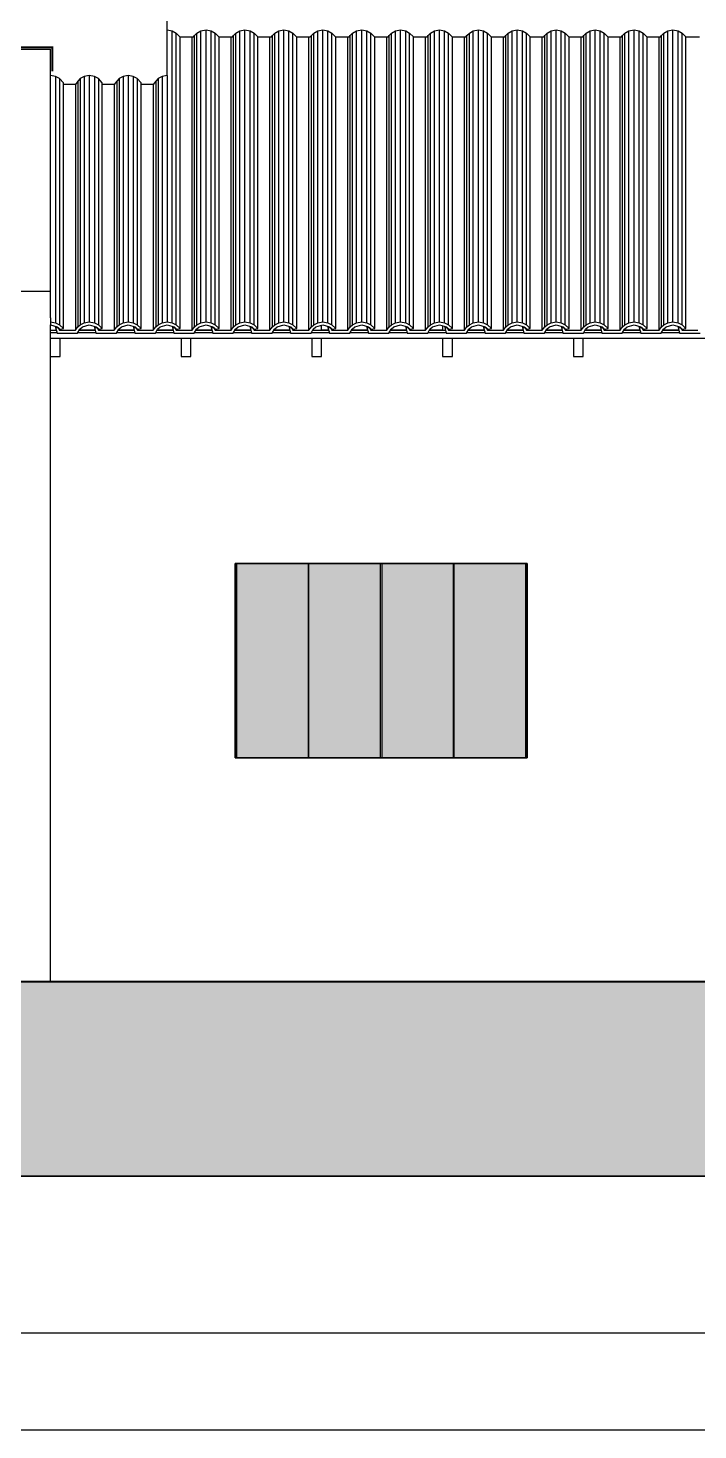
# Model space of a CAD drawing. Header units: metres. Extents: x 49 to 320, y -91 to 27.
# Drawn here: x 162.26 to 165.7, y -6.7 to 0.5 of the extents above; entities that cross this region are included whole.
import ezdxf

# ---------------------------------------------------------------- set-up
doc = ezdxf.new("R2010")
doc.units = ezdxf.units.M
doc.header["$LTSCALE"] = 0.2
doc.layers.add('ARQ-___-___-VST', color=9, linetype='Continuous')

msp = doc.modelspace()

# ---------------------------------------------------------------- hatches: boundary and pattern name
at = {"layer": 'ARQ-___-___-VST'}
h = msp.add_hatch(dxfattribs=at)
h.set_pattern_fill('VIDRO', color=256, scale=0.3, style=0)
h.set_pattern_definition([(60, (-61.96104, -33.99786), (-0.2249934, 0.1299), [0.084, -0.216]), (60, (-61.92504, -33.98286), (-0.2249934, 0.1299), [0.036, -0.264]), (60, (-61.96104, -33.98286), (-0.2249934, 0.1299), [0.06, -0.24]), (60, (-61.94304, -33.99786), (-0.2249934, 0.1299), [0.075, -0.225]), (60, (-61.96104, -34.01286), (-0.2249934, 0.1299), [0.12, -0.18]), (60, (-61.96104, -33.96786), (-0.2249934, 0.1299), [0.03, -0.27])])
h.paths.add_polyline_path([(178.6319, -2.2509), (178.2626, -2.2509), (178.2626, -3.2469), (178.6319, -3.2469)])
h.paths.add_polyline_path([(177.8924, -3.2469), (178.2616, -3.2469), (178.2616, -2.2509), (177.8924, -2.2509)])
h.paths.add_polyline_path([(177.8854, -2.2509), (177.5161, -2.2509), (177.5161, -3.2469), (177.8854, -3.2469)])
h.paths.add_polyline_path([(177.1459, -3.2469), (177.5151, -3.2469), (177.5151, -2.2509), (177.1459, -2.2509)])
h.paths.add_polyline_path([(175.6844, -2.2509), (175.3151, -2.2509), (175.3151, -3.2469), (175.6844, -3.2469)])
h.paths.add_polyline_path([(175.3141, -2.2509), (174.9449, -2.2509), (174.9449, -3.2469), (175.3141, -3.2469)])
h.paths.add_polyline_path([(174.5686, -3.2469), (174.9379, -3.2469), (174.9379, -2.2509), (174.5686, -2.2509)])
h.paths.add_polyline_path([(174.1984, -3.2469), (174.5676, -3.2469), (174.5676, -2.2509), (174.1984, -2.2509)])
h.paths.add_polyline_path([(167.8019, -2.2509), (167.4326, -2.2509), (167.4326, -3.2469), (167.8019, -3.2469)])
h.paths.add_polyline_path([(167.0624, -3.2469), (167.4316, -3.2469), (167.4316, -2.2509), (167.0624, -2.2509)])
h.paths.add_polyline_path([(166.6861, -3.2469), (167.0554, -3.2469), (167.0554, -2.2509), (166.6861, -2.2509)])
h.paths.add_polyline_path([(166.6851, -2.2509), (166.3159, -2.2509), (166.3159, -3.2469), (166.6851, -3.2469)])
h.paths.add_polyline_path([(164.8169, -2.2509), (164.4476, -2.2509), (164.4476, -3.2469), (164.8169, -3.2469)])
h.paths.add_polyline_path([(164.0774, -3.2469), (164.4466, -3.2469), (164.4466, -2.2509), (164.0774, -2.2509)])
h.paths.add_polyline_path([(164.0704, -2.2509), (163.7011, -2.2509), (163.7011, -3.2469), (164.0704, -3.2469)])
h.paths.add_polyline_path([(163.3309, -3.2469), (163.7001, -3.2469), (163.7001, -2.2509), (163.3309, -2.2509)])
h.paths.add_polyline_path([(161.2669, -2.2509), (160.8976, -2.2509), (160.8976, -3.2469), (161.2669, -3.2469)])
h.paths.add_polyline_path([(160.8966, -2.2509), (160.5274, -2.2509), (160.5274, -3.2469), (160.8966, -3.2469)])
h.paths.add_polyline_path([(160.1511, -3.2469), (160.5204, -3.2469), (160.5204, -2.2509), (160.1511, -2.2509)])
h.paths.add_polyline_path([(160.1501, -2.2509), (159.7809, -2.2509), (159.7809, -3.2469), (160.1501, -3.2469)])
h.paths.add_polyline_path([(157.9126, -3.2469), (158.2819, -3.2469), (158.2819, -2.2509), (157.9126, -2.2509)])
h.paths.add_polyline_path([(157.9116, -2.2509), (157.5424, -2.2509), (157.5424, -3.2469), (157.9116, -3.2469)])
h.paths.add_polyline_path([(157.5354, -2.2509), (157.1661, -2.2509), (157.1661, -3.2469), (157.5354, -3.2469)])
h.paths.add_polyline_path([(157.1651, -2.2509), (156.7959, -2.2509), (156.7959, -3.2469), (157.1651, -3.2469)])
h.paths.add_polyline_path([(150.3994, -2.2509), (150.0301, -2.2509), (150.0301, -3.2469), (150.3994, -3.2469)])
h.paths.add_polyline_path([(150.0291, -2.2509), (149.6599, -2.2509), (149.6599, -3.2469), (150.0291, -3.2469)])
h.paths.add_polyline_path([(149.6529, -2.2509), (149.2836, -2.2509), (149.2836, -3.2469), (149.6529, -3.2469)])
h.paths.add_polyline_path([(149.2826, -2.2509), (148.9134, -2.2509), (148.9134, -3.2469), (149.2826, -3.2469)])
h.paths.add_polyline_path([(147.4519, -2.2509), (147.0826, -2.2509), (147.0826, -3.2469), (147.4519, -3.2469)])
h.paths.add_polyline_path([(147.0816, -2.2509), (146.7124, -2.2509), (146.7124, -3.2469), (147.0816, -3.2469)])
h.paths.add_polyline_path([(146.7054, -2.2509), (146.3361, -2.2509), (146.3361, -3.2469), (146.7054, -3.2469)])
h.paths.add_polyline_path([(146.3351, -2.2509), (145.9659, -2.2509), (145.9659, -3.2469), (146.3351, -3.2469)])
h = msp.add_hatch(dxfattribs=at)
h.set_pattern_fill('SOLO1', color=256, scale=0.3, style=0)
h.set_pattern_definition([(45, (-61.96104, -33.86286), (2e-17, 0.18), [0.12727922, -0.12727922]), (45, (-61.93104, -33.89286), (2e-17, 0.18), [0.12727922, -0.12727922]), (45, (-61.90104, -33.92286), (2e-17, 0.18), [0.12727922, -0.12727922]), (315, (-61.87104, -33.92286), (0.18, -5e-17), [0.12727922, -0.12727922]), (315, (-61.84104, -33.89286), (0.18, -5e-17), [0.12727922, -0.12727922]), (315, (-61.81104, -33.86286), (0.18, -5e-17), [0.12727922, -0.12727922])])
h.paths.add_polyline_path([(179.7389, -5.3989), (179.7389, -4.3989), (173.6939, -4.3989), (173.6939, -4.4489), (168.3439, -4.4489), (168.3439, -4.3989), (156.2539, -4.3989), (156.2539, -4.4489), (150.9039, -4.4489), (150.9039, -4.3989), (144.8589, -4.3989), (144.8589, -5.3989)])

# ---------------------------------------------------------------- linework, layer by layer
for p, q in [((162.9739, 0.2587), (162.9739, 0.5511)), ((162.9739, 0.4932), (163, 0.4885)), ((163, -1.012), (163, 0.4885)), ((163, 0.4885), (163.0204, 0.4774)), ((163.0204, -1.0219), (163.0204, 0.4774)), ((163.0204, 0.4774), (163.0394, 0.4571)), ((163.0394, 0.4571), (163.1099, 0.4571)), ((163.0407, -1.0413), (163.0407, 0.4571)), ((163.1024, -1.0494), (163.1024, 0.4571)), ((163.1099, 0.4571), (163.1151, 0.4644)), ((163.1151, 0.4644), (163.1273, 0.4774)), ((163.1151, -1.0335), (163.1151, 0.4644)), ((163.1273, 0.4774), (163.1477, 0.4885)), ((163.1273, -1.0219), (163.1273, 0.4774)), ((163.1477, 0.4885), (163.1739, 0.4932)), ((163.1477, -1.012), (163.1477, 0.4885)), ((163.1739, -1.0079), (163.1739, 0.4932)), ((163.1739, 0.4932), (163.2, 0.4885)), ((163.2, -1.012), (163.2, 0.4885)), ((163.2, 0.4885), (163.2204, 0.4774)), ((163.2204, -1.0219), (163.2204, 0.4774)), ((163.2204, 0.4774), (163.2394, 0.4571)), ((163.2394, 0.4571), (163.3099, 0.4571)), ((163.2407, -1.0413), (163.2407, 0.4571)), ((163.3024, -1.0494), (163.3024, 0.4571)), ((163.3099, 0.4571), (163.3151, 0.4644)), ((163.3151, 0.4644), (163.3273, 0.4774)), ((163.3151, -1.0335), (163.3151, 0.4644)), ((163.3273, 0.4774), (163.3477, 0.4885)), ((163.3273, -1.0219), (163.3273, 0.4774)), ((163.3477, 0.4885), (163.3739, 0.4932)), ((163.3477, -1.012), (163.3477, 0.4885)), ((163.3739, -1.0079), (163.3739, 0.4932)), ((163.3739, 0.4932), (163.4, 0.4885)), ((163.4, -1.012), (163.4, 0.4885)), ((163.4, 0.4885), (163.4204, 0.4774)), ((163.4204, -1.0219), (163.4204, 0.4774)), ((163.4204, 0.4774), (163.4394, 0.4571)), ((163.4394, 0.4571), (163.5099, 0.4571)), ((163.4407, -1.0413), (163.4407, 0.4571)), ((163.5024, -1.0494), (163.5024, 0.4571)), ((163.5099, 0.4571), (163.5151, 0.4644)), ((163.5151, 0.4644), (163.5273, 0.4774)), ((163.5151, -1.0335), (163.5151, 0.4644)), ((163.5273, 0.4774), (163.5477, 0.4885)), ((163.5273, -1.0219), (163.5273, 0.4774)), ((163.5477, 0.4885), (163.5739, 0.4932)), ((163.5477, -1.012), (163.5477, 0.4885)), ((163.5739, -1.0079), (163.5739, 0.4932)), ((163.5739, 0.4932), (163.6, 0.4885)), ((163.6, -1.012), (163.6, 0.4885)), ((163.6, 0.4885), (163.6204, 0.4774)), ((163.6204, -1.0219), (163.6204, 0.4774)), ((163.6204, 0.4774), (163.6394, 0.4571)), ((163.6394, 0.4571), (163.7099, 0.4571)), ((163.6407, -1.0413), (163.6407, 0.4571)), ((163.7024, -1.0494), (163.7024, 0.4571)), ((163.7099, 0.4571), (163.7151, 0.4644)), ((163.7151, 0.4644), (163.7273, 0.4774)), ((163.7151, -1.0335), (163.7151, 0.4644)), ((163.7273, 0.4774), (163.7477, 0.4885)), ((163.7273, -1.0219), (163.7273, 0.4774)), ((163.7477, 0.4885), (163.7739, 0.4932)), ((163.7477, -1.012), (163.7477, 0.4885)), ((163.7739, -1.0079), (163.7739, 0.4932)), ((163.7739, 0.4932), (163.8, 0.4885)), ((163.8, -1.012), (163.8, 0.4885)), ((163.8, 0.4885), (163.8204, 0.4774)), ((163.8204, -1.0219), (163.8204, 0.4774)), ((163.8204, 0.4774), (163.8394, 0.4571)), ((163.8394, 0.4571), (163.9099, 0.4571)), ((163.8407, -1.0413), (163.8407, 0.4571)), ((163.9024, -1.0494), (163.9024, 0.4571)), ((163.9099, 0.4571), (163.9151, 0.4644)), ((163.9151, 0.4644), (163.9273, 0.4774)), ((163.9151, -1.0335), (163.9151, 0.4644)), ((163.9273, 0.4774), (163.9477, 0.4885)), ((163.9273, -1.0219), (163.9273, 0.4774)), ((163.9477, 0.4885), (163.9739, 0.4932)), ((163.9477, -1.012), (163.9477, 0.4885)), ((163.9739, -1.0079), (163.9739, 0.4932)), ((163.9739, 0.4932), (164, 0.4885)), ((164, -1.012), (164, 0.4885)), ((164, 0.4885), (164.0204, 0.4774)), ((164.0204, -1.0219), (164.0204, 0.4774)), ((164.0204, 0.4774), (164.0394, 0.4571)), ((164.0394, 0.4571), (164.1099, 0.4571)), ((164.0407, -1.0413), (164.0407, 0.4571)), ((164.1024, -1.0494), (164.1024, 0.4571)), ((164.1099, 0.4571), (164.1151, 0.4644)), ((164.1151, 0.4644), (164.1273, 0.4774)), ((164.1151, -1.0335), (164.1151, 0.4644)), ((164.1273, 0.4774), (164.1477, 0.4885)), ((164.1273, -1.0219), (164.1273, 0.4774)), ((164.1477, 0.4885), (164.1739, 0.4932)), ((164.1477, -1.012), (164.1477, 0.4885)), ((164.1739, -1.0079), (164.1739, 0.4932)), ((164.1739, 0.4932), (164.2, 0.4885)), ((164.2, -1.012), (164.2, 0.4885)), ((164.2, 0.4885), (164.2204, 0.4774)), ((164.2204, -1.0219), (164.2204, 0.4774)), ((164.2204, 0.4774), (164.2394, 0.4571)), ((164.2394, 0.4571), (164.3099, 0.4571)), ((164.2407, -1.0413), (164.2407, 0.4571)), ((164.3024, -1.0494), (164.3024, 0.4571)), ((164.3099, 0.4571), (164.3151, 0.4644)), ((164.3151, 0.4644), (164.3273, 0.4774)), ((164.3151, -1.0335), (164.3151, 0.4644)), ((164.3273, 0.4774), (164.3477, 0.4885)), ((164.3273, -1.0219), (164.3273, 0.4774)), ((164.3477, 0.4885), (164.3739, 0.4932)), ((164.3477, -1.012), (164.3477, 0.4885)), ((164.3739, -1.0079), (164.3739, 0.4932)), ((164.3739, 0.4932), (164.4, 0.4885)), ((164.4, -1.012), (164.4, 0.4885)), ((164.4, 0.4885), (164.4204, 0.4774)), ((164.4204, -1.0219), (164.4204, 0.4774)), ((164.4204, 0.4774), (164.4394, 0.4571)), ((164.4394, 0.4571), (164.5099, 0.4571)), ((164.4407, -1.0413), (164.4407, 0.4571)), ((164.5024, -1.0494), (164.5024, 0.4571)), ((164.5099, 0.4571), (164.5151, 0.4644)), ((164.5151, 0.4644), (164.5273, 0.4774)), ((164.5151, -1.0335), (164.5151, 0.4644)), ((164.5273, 0.4774), (164.5477, 0.4885)), ((164.5273, -1.0219), (164.5273, 0.4774)), ((164.5477, 0.4885), (164.5739, 0.4932)), ((164.5477, -1.012), (164.5477, 0.4885)), ((164.5739, -1.0079), (164.5739, 0.4932)), ((164.5739, 0.4932), (164.6, 0.4885)), ((164.6, -1.012), (164.6, 0.4885)), ((164.6, 0.4885), (164.6204, 0.4774)), ((164.6204, -1.0219), (164.6204, 0.4774)), ((164.6204, 0.4774), (164.6394, 0.4571)), ((164.6394, 0.4571), (164.7099, 0.4571)), ((164.6407, -1.0413), (164.6407, 0.4571)), ((164.7024, -1.0494), (164.7024, 0.4571)), ((164.7099, 0.4571), (164.7151, 0.4644)), ((164.7151, 0.4644), (164.7273, 0.4774)), ((164.7151, -1.0335), (164.7151, 0.4644)), ((164.7273, 0.4774), (164.7477, 0.4885)), ((164.7273, -1.0219), (164.7273, 0.4774)), ((164.7477, 0.4885), (164.7739, 0.4932)), ((164.7477, -1.012), (164.7477, 0.4885)), ((164.7739, -1.0079), (164.7739, 0.4932)), ((164.7739, 0.4932), (164.8, 0.4885)), ((164.8, -1.012), (164.8, 0.4885)), ((164.8, 0.4885), (164.8204, 0.4774)), ((164.8204, -1.0219), (164.8204, 0.4774)), ((164.8204, 0.4774), (164.8394, 0.4571)), ((164.8394, 0.4571), (164.9099, 0.4571)), ((164.8407, -1.0413), (164.8407, 0.4571)), ((164.9024, -1.0494), (164.9024, 0.4571)), ((164.9099, 0.4571), (164.9151, 0.4644)), ((164.9151, 0.4644), (164.9273, 0.4774)), ((164.9151, -1.0335), (164.9151, 0.4644)), ((164.9273, 0.4774), (164.9477, 0.4885)), ((164.9273, -1.0219), (164.9273, 0.4774)), ((164.9477, 0.4885), (164.9739, 0.4932)), ((164.9477, -1.012), (164.9477, 0.4885)), ((164.9739, -1.0079), (164.9739, 0.4932)), ((164.9739, 0.4932), (165, 0.4885)), ((165, -1.012), (165, 0.4885)), ((165, 0.4885), (165.0204, 0.4774)), ((165.0204, -1.0219), (165.0204, 0.4774)), ((165.0204, 0.4774), (165.0394, 0.4571)), ((165.0394, 0.4571), (165.1099, 0.4571)), ((165.0407, -1.0413), (165.0407, 0.4571)), ((165.1024, -1.0494), (165.1024, 0.4571)), ((165.1099, 0.4571), (165.1151, 0.4644)), ((165.1151, 0.4644), (165.1273, 0.4774)), ((165.1151, -1.0335), (165.1151, 0.4644)), ((165.1273, 0.4774), (165.1477, 0.4885)), ((165.1273, -1.0219), (165.1273, 0.4774)), ((165.1477, 0.4885), (165.1739, 0.4932)), ((165.1477, -1.012), (165.1477, 0.4885)), ((165.1739, -1.0079), (165.1739, 0.4932)), ((165.1739, 0.4932), (165.2, 0.4885)), ((165.2, -1.012), (165.2, 0.4885)), ((165.2, 0.4885), (165.2204, 0.4774)), ((165.2204, -1.0219), (165.2204, 0.4774)), ((165.2204, 0.4774), (165.2394, 0.4571)), ((165.2394, 0.4571), (165.3099, 0.4571)), ((165.2407, -1.0413), (165.2407, 0.4571)), ((165.3024, -1.0494), (165.3024, 0.4571)), ((165.3099, 0.4571), (165.3151, 0.4644)), ((165.3151, 0.4644), (165.3273, 0.4774)), ((165.3151, -1.0335), (165.3151, 0.4644)), ((165.3273, 0.4774), (165.3477, 0.4885)), ((165.3273, -1.0219), (165.3273, 0.4774)), ((165.3477, 0.4885), (165.3739, 0.4932)), ((165.3477, -1.012), (165.3477, 0.4885)), ((165.3739, -1.0079), (165.3739, 0.4932)), ((165.3739, 0.4932), (165.4, 0.4885)), ((165.4, -1.012), (165.4, 0.4885)), ((165.4, 0.4885), (165.4204, 0.4774)), ((165.4204, -1.0219), (165.4204, 0.4774)), ((165.4204, 0.4774), (165.4394, 0.4571)), ((165.4394, 0.4571), (165.5099, 0.4571)), ((165.4407, -1.0413), (165.4407, 0.4571)), ((165.5024, -1.0494), (165.5024, 0.4571)), ((165.5099, 0.4571), (165.5151, 0.4644)), ((165.5151, 0.4644), (165.5273, 0.4774)), ((165.5151, -1.0335), (165.5151, 0.4644)), ((165.5273, 0.4774), (165.5477, 0.4885)), ((165.5273, -1.0219), (165.5273, 0.4774)), ((165.5477, 0.4885), (165.5739, 0.4932)), ((165.5477, -1.012), (165.5477, 0.4885)), ((165.5739, -1.0079), (165.5739, 0.4932)), ((165.5739, 0.4932), (165.6, 0.4885)), ((165.6, -1.012), (165.6, 0.4885)), ((165.6, 0.4885), (165.6204, 0.4774)), ((165.6204, -1.0219), (165.6204, 0.4774)), ((165.6204, 0.4774), (165.6394, 0.4571)), ((165.6394, 0.4571), (165.7099, 0.4571)), ((165.6407, -1.0413), (165.6407, 0.4571)), ((162.2239, 0.3946), (162.3739, 0.3946)), ((162.3739, -0.8514), (162.3739, 0.3946)), ((162.4, 0.254), (162.3739, 0.2587)), ((162.4204, 0.2429), (162.4, 0.254)), ((162.4, 0.254), (162.4, -1.012)), ((162.4407, 0.2212), (162.4204, 0.2429)), ((162.4204, 0.2429), (162.4204, -1.0219)), ((162.4407, -1.0413), (162.4407, 0.2212)), ((162.5151, 0.2299), (162.5024, 0.2121)), ((162.5273, 0.2429), (162.5151, 0.2299)), ((162.5151, 0.2299), (162.5151, -1.0335)), ((162.5477, 0.254), (162.5273, 0.2429)), ((162.5273, 0.2429), (162.5273, -1.0219)), ((162.5739, 0.2587), (162.5477, 0.254)), ((162.5477, 0.254), (162.5477, -1.012)), ((162.6, 0.254), (162.5739, 0.2587)), ((162.5739, 0.2587), (162.5739, -1.0079)), ((162.6204, 0.2429), (162.6, 0.254)), ((162.6, 0.254), (162.6, -1.012)), ((162.6407, 0.2212), (162.6204, 0.2429)), ((162.6204, 0.2429), (162.6204, -1.0219)), ((162.6407, -1.0413), (162.6407, 0.2212)), ((162.7151, 0.2299), (162.7024, 0.2121)), ((162.7273, 0.2429), (162.7151, 0.2299)), ((162.7151, 0.2299), (162.7151, -1.0335)), ((162.7477, 0.254), (162.7273, 0.2429)), ((162.7273, 0.2429), (162.7273, -1.0219)), ((162.7739, 0.2587), (162.7477, 0.254)), ((162.7477, 0.254), (162.7477, -1.012)), ((162.8, 0.254), (162.7739, 0.2587)), ((162.7739, 0.2587), (162.7739, -1.0079)), ((162.8204, 0.2429), (162.8, 0.254)), ((162.8, 0.254), (162.8, -1.012)), ((162.8407, 0.2212), (162.8204, 0.2429)), ((162.8204, 0.2429), (162.8204, -1.0219)), ((162.8407, -1.0413), (162.8407, 0.2212)), ((162.9151, 0.2299), (162.9024, 0.2121)), ((162.9273, 0.2429), (162.9151, 0.2299)), ((162.9151, 0.2299), (162.9151, -1.0335)), ((162.9477, 0.254), (162.9273, 0.2429)), ((162.9273, 0.2429), (162.9273, -1.0219)), ((162.9739, 0.2587), (162.9477, 0.254)), ((162.9477, 0.254), (162.9477, -1.012)), ((162.9739, 0.2587), (162.9739, -1.0079)), ((162.5024, 0.2121), (162.4407, 0.2121)), ((162.5024, 0.2121), (162.5024, -1.0494)), ((162.7024, 0.2121), (162.6407, 0.2121)), ((162.7024, 0.2121), (162.7024, -1.0494)), ((162.9024, 0.2121), (162.8407, 0.2121)), ((162.9024, 0.2121), (162.9024, -1.0494)), ((162.3739, -0.8514), (162.2239, -0.8514)), ((162.3739, -0.9873), (162.3739, -0.8514)), ((162.3739, -0.9873), (162.3739, -1.0079)), ((162.3739, -1.0079), (162.3739, -1.0234)), ((162.3739, -1.0079), (162.4, -1.012)), ((162.5477, -1.012), (162.5739, -1.0079)), ((162.5739, -1.0079), (162.6, -1.012)), ((162.7477, -1.012), (162.7739, -1.0079)), ((162.7739, -1.0079), (162.8, -1.012)), ((162.9477, -1.012), (162.9739, -1.0079)), ((162.9739, -1.0079), (163, -1.012)), ((163.1477, -1.012), (163.1739, -1.0079)), ((163.1739, -1.0079), (163.2, -1.012)), ((163.3477, -1.012), (163.3739, -1.0079)), ((163.3739, -1.0079), (163.4, -1.012)), ((163.5477, -1.012), (163.5739, -1.0079)), ((163.5739, -1.0079), (163.6, -1.012)), ((163.7477, -1.012), (163.7739, -1.0079)), ((163.7739, -1.0079), (163.8, -1.012)), ((163.9477, -1.012), (163.9739, -1.0079)), ((163.9739, -1.0079), (164, -1.012)), ((164.1477, -1.012), (164.1739, -1.0079)), ((164.1739, -1.0079), (164.2, -1.012)), ((164.3477, -1.012), (164.3739, -1.0079)), ((164.3739, -1.0079), (164.4, -1.012)), ((164.5477, -1.012), (164.5739, -1.0079)), ((164.5739, -1.0079), (164.6, -1.012)), ((164.7477, -1.012), (164.7739, -1.0079)), ((164.7739, -1.0079), (164.8, -1.012)), ((164.9477, -1.012), (164.9739, -1.0079)), ((164.9739, -1.0079), (165, -1.012)), ((165.1477, -1.012), (165.1739, -1.0079)), ((165.1739, -1.0079), (165.2, -1.012)), ((165.3477, -1.012), (165.3739, -1.0079)), ((165.3739, -1.0079), (165.4, -1.012)), ((165.5477, -1.012), (165.5739, -1.0079)), ((165.5739, -1.0079), (165.6, -1.012)), ((162.3739, -1.0339), (162.3739, -1.0234)), ((162.3739, -1.0234), (162.4092, -1.0335)), ((162.3739, -1.0494), (162.3739, -1.0339)), ((162.3739, -1.065), (162.3739, -1.0494)), ((162.4048, -1.0523), (162.3739, -1.0523)), ((162.3739, -1.0622), (162.4074, -1.0622)), ((162.3739, -1.1489), (162.3739, -1.065)), ((162.4, -1.012), (162.4204, -1.0219)), ((162.4007, -1.0311), (162.4007, -1.0371)), ((162.4007, -1.0371), (162.4082, -1.065)), ((162.4007, -1.0371), (162.4117, -1.0371)), ((162.4082, -1.065), (162.5134, -1.065)), ((162.4092, -1.0335), (162.422, -1.0442)), ((162.4117, -1.0356), (162.4117, -1.0371)), ((162.4117, -1.0371), (162.4207, -1.0494)), ((162.4204, -1.0219), (162.4407, -1.0413)), ((162.4207, -1.0431), (162.4207, -1.0494)), ((162.4207, -1.0494), (162.5024, -1.0494)), ((162.422, -1.0442), (162.4407, -1.0413)), ((162.5024, -1.0494), (162.5151, -1.0335)), ((162.5134, -1.065), (162.525, -1.0451)), ((162.515, -1.0622), (162.6074, -1.0622)), ((162.5151, -1.0335), (162.5273, -1.0219)), ((162.6048, -1.0523), (162.5208, -1.0523)), ((162.5228, -1.0489), (162.6039, -1.0489)), ((162.525, -1.0451), (162.5386, -1.0335)), ((162.5273, -1.0219), (162.5477, -1.012)), ((162.5386, -1.0335), (162.5739, -1.0234)), ((162.5739, -1.0234), (162.6092, -1.0335)), ((162.6, -1.012), (162.6204, -1.0219)), ((162.6007, -1.0311), (162.6007, -1.0371)), ((162.6007, -1.0371), (162.6082, -1.065)), ((162.6007, -1.0371), (162.6117, -1.0371)), ((162.6082, -1.065), (162.7134, -1.065)), ((162.6092, -1.0335), (162.622, -1.0442)), ((162.6117, -1.0356), (162.6117, -1.0371)), ((162.6117, -1.0371), (162.6207, -1.0494)), ((162.6204, -1.0219), (162.6407, -1.0413)), ((162.6207, -1.0431), (162.6207, -1.0494)), ((162.6207, -1.0494), (162.7024, -1.0494)), ((162.622, -1.0442), (162.6407, -1.0413)), ((162.7024, -1.0494), (162.7151, -1.0335)), ((162.7134, -1.065), (162.725, -1.0451)), ((162.715, -1.0622), (162.8074, -1.0622)), ((162.7151, -1.0335), (162.7273, -1.0219)), ((162.8048, -1.0523), (162.7208, -1.0523)), ((162.7228, -1.0489), (162.8039, -1.0489)), ((162.725, -1.0451), (162.7386, -1.0335)), ((162.7273, -1.0219), (162.7477, -1.012)), ((162.7386, -1.0335), (162.7739, -1.0234)), ((162.7739, -1.0234), (162.8092, -1.0335)), ((162.8, -1.012), (162.8204, -1.0219)), ((162.8007, -1.0311), (162.8007, -1.0371)), ((162.8007, -1.0371), (162.8082, -1.065)), ((162.8007, -1.0371), (162.8117, -1.0371)), ((162.8082, -1.065), (162.9134, -1.065)), ((162.8092, -1.0335), (162.822, -1.0442)), ((162.8117, -1.0356), (162.8117, -1.0371)), ((162.8117, -1.0371), (162.8207, -1.0494)), ((162.8204, -1.0219), (162.8407, -1.0413)), ((162.8207, -1.0431), (162.8207, -1.0494)), ((162.8207, -1.0494), (162.9024, -1.0494)), ((162.822, -1.0442), (162.8407, -1.0413)), ((162.9024, -1.0494), (162.9151, -1.0335)), ((162.9134, -1.065), (162.925, -1.0451)), ((162.915, -1.0622), (163.0074, -1.0622)), ((162.9151, -1.0335), (162.9273, -1.0219)), ((163.0048, -1.0523), (162.9208, -1.0523)), ((162.9228, -1.0489), (163.0039, -1.0489)), ((162.925, -1.0451), (162.9386, -1.0335)), ((162.9273, -1.0219), (162.9477, -1.012)), ((162.9386, -1.0335), (162.9739, -1.0234)), ((162.9739, -1.0234), (163.0092, -1.0335)), ((163, -1.012), (163.0204, -1.0219)), ((163.0007, -1.0311), (163.0007, -1.0371)), ((163.0007, -1.0371), (163.0082, -1.065)), ((163.0007, -1.0371), (163.0117, -1.0371)), ((163.0082, -1.065), (163.1134, -1.065)), ((163.0092, -1.0335), (163.022, -1.0442)), ((163.0117, -1.0371), (163.0117, -1.0356)), ((163.0117, -1.0371), (163.0207, -1.0494)), ((163.0204, -1.0219), (163.0407, -1.0413)), ((163.0207, -1.0494), (163.0207, -1.0431)), ((163.0207, -1.0494), (163.1024, -1.0494)), ((163.022, -1.0442), (163.0407, -1.0413)), ((163.1024, -1.0494), (163.1151, -1.0335)), ((163.1134, -1.065), (163.125, -1.0451)), ((163.115, -1.0622), (163.2074, -1.0622)), ((163.1151, -1.0335), (163.1273, -1.0219)), ((163.2048, -1.0523), (163.1208, -1.0523)), ((163.1228, -1.0489), (163.2039, -1.0489)), ((163.125, -1.0451), (163.1386, -1.0335)), ((163.1273, -1.0219), (163.1477, -1.012)), ((163.1386, -1.0335), (163.1739, -1.0234)), ((163.1739, -1.0234), (163.2092, -1.0335)), ((163.2, -1.012), (163.2204, -1.0219)), ((163.2007, -1.0311), (163.2007, -1.0371)), ((163.2007, -1.0371), (163.2082, -1.065)), ((163.2007, -1.0371), (163.2117, -1.0371)), ((163.2082, -1.065), (163.3134, -1.065)), ((163.2092, -1.0335), (163.222, -1.0442)), ((163.2117, -1.0371), (163.2117, -1.0356)), ((163.2117, -1.0371), (163.2207, -1.0494)), ((163.2204, -1.0219), (163.2407, -1.0413)), ((163.2207, -1.0494), (163.2207, -1.0431)), ((163.2207, -1.0494), (163.3024, -1.0494)), ((163.222, -1.0442), (163.2407, -1.0413)), ((163.3024, -1.0494), (163.3151, -1.0335)), ((163.3134, -1.065), (163.325, -1.0451)), ((163.315, -1.0622), (163.4074, -1.0622)), ((163.3151, -1.0335), (163.3273, -1.0219)), ((163.4048, -1.0523), (163.3208, -1.0523)), ((163.3228, -1.0489), (163.4039, -1.0489)), ((163.325, -1.0451), (163.3386, -1.0335)), ((163.3273, -1.0219), (163.3477, -1.012)), ((163.3386, -1.0335), (163.3739, -1.0234)), ((163.3739, -1.0234), (163.4092, -1.0335)), ((163.4, -1.012), (163.4204, -1.0219)), ((163.4007, -1.0311), (163.4007, -1.0371)), ((163.4007, -1.0371), (163.4082, -1.065)), ((163.4007, -1.0371), (163.4117, -1.0371)), ((163.4082, -1.065), (163.5134, -1.065)), ((163.4092, -1.0335), (163.422, -1.0442)), ((163.4117, -1.0371), (163.4117, -1.0356)), ((163.4117, -1.0371), (163.4207, -1.0494)), ((163.4204, -1.0219), (163.4407, -1.0413)), ((163.4207, -1.0494), (163.4207, -1.0431)), ((163.4207, -1.0494), (163.5024, -1.0494)), ((163.422, -1.0442), (163.4407, -1.0413)), ((163.5024, -1.0494), (163.5151, -1.0335)), ((163.5134, -1.065), (163.525, -1.0451)), ((163.515, -1.0622), (163.6074, -1.0622)), ((163.5151, -1.0335), (163.5273, -1.0219)), ((163.6048, -1.0523), (163.5208, -1.0523)), ((163.5228, -1.0489), (163.6039, -1.0489)), ((163.525, -1.0451), (163.5386, -1.0335)), ((163.5273, -1.0219), (163.5477, -1.012)), ((163.5386, -1.0335), (163.5739, -1.0234)), ((163.5739, -1.0234), (163.6092, -1.0335)), ((163.6, -1.012), (163.6204, -1.0219)), ((163.6007, -1.0311), (163.6007, -1.0371)), ((163.6007, -1.0371), (163.6082, -1.065)), ((163.6007, -1.0371), (163.6117, -1.0371)), ((163.6082, -1.065), (163.7134, -1.065)), ((163.6092, -1.0335), (163.622, -1.0442)), ((163.6117, -1.0371), (163.6117, -1.0356)), ((163.6117, -1.0371), (163.6207, -1.0494)), ((163.6204, -1.0219), (163.6407, -1.0413)), ((163.6207, -1.0494), (163.6207, -1.0431)), ((163.6207, -1.0494), (163.7024, -1.0494)), ((163.622, -1.0442), (163.6407, -1.0413)), ((163.7024, -1.0494), (163.7151, -1.0335)), ((163.7134, -1.065), (163.725, -1.0451)), ((163.715, -1.0622), (163.8074, -1.0622)), ((163.7151, -1.0335), (163.7273, -1.0219)), ((163.8048, -1.0523), (163.7208, -1.0523)), ((163.725, -1.0451), (163.7386, -1.0335)), ((163.7273, -1.0219), (163.7477, -1.012)), ((163.7386, -1.0335), (163.7739, -1.0234)), ((163.7679, -1.0523), (163.7679, -1.0252)), ((163.7679, -1.0489), (163.8039, -1.0489)), ((163.7739, -1.0234), (163.8092, -1.0335)), ((163.8, -1.012), (163.8204, -1.0219)), ((163.8007, -1.0311), (163.8007, -1.0371)), ((163.8007, -1.0371), (163.8082, -1.065)), ((163.8007, -1.0371), (163.8117, -1.0371)), ((163.8082, -1.065), (163.9134, -1.065)), ((163.8092, -1.0335), (163.822, -1.0442)), ((163.8117, -1.0371), (163.8117, -1.0356)), ((163.8117, -1.0371), (163.8207, -1.0494)), ((163.8204, -1.0219), (163.8407, -1.0413)), ((163.8207, -1.0494), (163.8207, -1.0431)), ((163.8207, -1.0494), (163.9024, -1.0494)), ((163.822, -1.0442), (163.8407, -1.0413)), ((163.9024, -1.0494), (163.9151, -1.0335)), ((163.9134, -1.065), (163.925, -1.0451)), ((163.915, -1.0622), (164.0074, -1.0622)), ((163.9151, -1.0335), (163.9273, -1.0219)), ((164.0048, -1.0523), (163.9208, -1.0523)), ((163.9228, -1.0489), (164.0039, -1.0489)), ((163.925, -1.0451), (163.9386, -1.0335)), ((163.9273, -1.0219), (163.9477, -1.012)), ((163.9386, -1.0335), (163.9739, -1.0234)), ((163.9739, -1.0234), (164.0092, -1.0335)), ((164, -1.012), (164.0204, -1.0219)), ((164.0007, -1.0311), (164.0007, -1.0371)), ((164.0007, -1.0371), (164.0082, -1.065)), ((164.0007, -1.0371), (164.0117, -1.0371)), ((164.0082, -1.065), (164.1134, -1.065)), ((164.0092, -1.0335), (164.022, -1.0442)), ((164.0117, -1.0371), (164.0117, -1.0356)), ((164.0117, -1.0371), (164.0207, -1.0494)), ((164.0204, -1.0219), (164.0407, -1.0413)), ((164.0207, -1.0494), (164.0207, -1.0431)), ((164.0207, -1.0494), (164.1024, -1.0494)), ((164.022, -1.0442), (164.0407, -1.0413)), ((164.1024, -1.0494), (164.1151, -1.0335)), ((164.1134, -1.065), (164.125, -1.0451)), ((164.115, -1.0622), (164.2074, -1.0622)), ((164.1151, -1.0335), (164.1273, -1.0219)), ((164.2048, -1.0523), (164.1208, -1.0523)), ((164.1228, -1.0489), (164.2039, -1.0489)), ((164.125, -1.0451), (164.1386, -1.0335)), ((164.1273, -1.0219), (164.1477, -1.012)), ((164.1386, -1.0335), (164.1739, -1.0234)), ((164.1739, -1.0234), (164.2092, -1.0335)), ((164.2, -1.012), (164.2204, -1.0219)), ((164.2007, -1.0311), (164.2007, -1.0371)), ((164.2007, -1.0371), (164.2082, -1.065)), ((164.2007, -1.0371), (164.2117, -1.0371)), ((164.2082, -1.065), (164.3134, -1.065)), ((164.2092, -1.0335), (164.222, -1.0442)), ((164.2117, -1.0371), (164.2117, -1.0356)), ((164.2117, -1.0371), (164.2207, -1.0494)), ((164.2204, -1.0219), (164.2407, -1.0413)), ((164.2207, -1.0494), (164.2207, -1.0431)), ((164.2207, -1.0494), (164.3024, -1.0494)), ((164.222, -1.0442), (164.2407, -1.0413)), ((164.3024, -1.0494), (164.3151, -1.0335)), ((164.3134, -1.065), (164.325, -1.0451)), ((164.315, -1.0622), (164.4074, -1.0622)), ((164.3151, -1.0335), (164.3273, -1.0219)), ((164.4048, -1.0523), (164.3208, -1.0523)), ((164.3228, -1.0489), (164.3899, -1.0489)), ((164.325, -1.0451), (164.3386, -1.0335)), ((164.3273, -1.0219), (164.3477, -1.012)), ((164.3386, -1.0335), (164.3739, -1.0234)), ((164.3739, -1.0234), (164.4092, -1.0335)), ((164.3899, -1.028), (164.3899, -1.0523)), ((164.4, -1.012), (164.4204, -1.0219)), ((164.4007, -1.0311), (164.4007, -1.0371)), ((164.4007, -1.0371), (164.4082, -1.065)), ((164.4007, -1.0371), (164.4117, -1.0371)), ((164.4082, -1.065), (164.5134, -1.065)), ((164.4092, -1.0335), (164.422, -1.0442)), ((164.4117, -1.0371), (164.4117, -1.0356)), ((164.4117, -1.0371), (164.4207, -1.0494)), ((164.4204, -1.0219), (164.4407, -1.0413)), ((164.4207, -1.0494), (164.4207, -1.0431)), ((164.4207, -1.0494), (164.5024, -1.0494)), ((164.422, -1.0442), (164.4407, -1.0413)), ((164.5024, -1.0494), (164.5151, -1.0335)), ((164.5134, -1.065), (164.525, -1.0451)), ((164.515, -1.0622), (164.6074, -1.0622)), ((164.5151, -1.0335), (164.5273, -1.0219)), ((164.6048, -1.0523), (164.5208, -1.0523)), ((164.5228, -1.0489), (164.6039, -1.0489)), ((164.525, -1.0451), (164.5386, -1.0335)), ((164.5273, -1.0219), (164.5477, -1.012)), ((164.5386, -1.0335), (164.5739, -1.0234)), ((164.5739, -1.0234), (164.6092, -1.0335)), ((164.6, -1.012), (164.6204, -1.0219)), ((164.6007, -1.0311), (164.6007, -1.0371)), ((164.6007, -1.0371), (164.6082, -1.065)), ((164.6007, -1.0371), (164.6117, -1.0371)), ((164.6082, -1.065), (164.7134, -1.065)), ((164.6092, -1.0335), (164.622, -1.0442)), ((164.6117, -1.0371), (164.6117, -1.0356)), ((164.6117, -1.0371), (164.6207, -1.0494)), ((164.6204, -1.0219), (164.6407, -1.0413)), ((164.6207, -1.0494), (164.6207, -1.0431)), ((164.6207, -1.0494), (164.7024, -1.0494)), ((164.622, -1.0442), (164.6407, -1.0413)), ((164.7024, -1.0494), (164.7151, -1.0335)), ((164.7134, -1.065), (164.725, -1.0451)), ((164.715, -1.0622), (164.8074, -1.0622)), ((164.7151, -1.0335), (164.7273, -1.0219)), ((164.8048, -1.0523), (164.7208, -1.0523)), ((164.7228, -1.0489), (164.8039, -1.0489)), ((164.725, -1.0451), (164.7386, -1.0335)), ((164.7273, -1.0219), (164.7477, -1.012)), ((164.7386, -1.0335), (164.7739, -1.0234)), ((164.7739, -1.0234), (164.8092, -1.0335)), ((164.8, -1.012), (164.8204, -1.0219)), ((164.8007, -1.0311), (164.8007, -1.0371)), ((164.8007, -1.0371), (164.8082, -1.065)), ((164.8007, -1.0371), (164.8117, -1.0371)), ((164.8082, -1.065), (164.9134, -1.065)), ((164.8092, -1.0335), (164.822, -1.0442)), ((164.8117, -1.0371), (164.8117, -1.0356)), ((164.8117, -1.0371), (164.8207, -1.0494)), ((164.8204, -1.0219), (164.8407, -1.0413)), ((164.8207, -1.0494), (164.8207, -1.0431)), ((164.8207, -1.0494), (164.9024, -1.0494)), ((164.822, -1.0442), (164.8407, -1.0413)), ((164.9024, -1.0494), (164.9151, -1.0335)), ((164.9134, -1.065), (164.925, -1.0451)), ((164.915, -1.0622), (165.0074, -1.0622)), ((164.9151, -1.0335), (164.9273, -1.0219)), ((165.0048, -1.0523), (164.9208, -1.0523)), ((164.9228, -1.0489), (165.0039, -1.0489)), ((164.925, -1.0451), (164.9386, -1.0335)), ((164.9273, -1.0219), (164.9477, -1.012)), ((164.9386, -1.0335), (164.9739, -1.0234)), ((164.9739, -1.0234), (165.0092, -1.0335)), ((165, -1.012), (165.0204, -1.0219)), ((165.0007, -1.0311), (165.0007, -1.0371)), ((165.0007, -1.0371), (165.0082, -1.065)), ((165.0007, -1.0371), (165.0117, -1.0371)), ((165.0082, -1.065), (165.1134, -1.065)), ((165.0092, -1.0335), (165.022, -1.0442)), ((165.0117, -1.0371), (165.0117, -1.0356)), ((165.0117, -1.0371), (165.0207, -1.0494)), ((165.0204, -1.0219), (165.0407, -1.0413)), ((165.0207, -1.0494), (165.0207, -1.0431)), ((165.0207, -1.0494), (165.1024, -1.0494)), ((165.022, -1.0442), (165.0407, -1.0413)), ((165.1024, -1.0494), (165.1151, -1.0335)), ((165.1134, -1.065), (165.125, -1.0451)), ((165.115, -1.0622), (165.2074, -1.0622)), ((165.1151, -1.0335), (165.1273, -1.0219)), ((165.2048, -1.0523), (165.1208, -1.0523)), ((165.1228, -1.0489), (165.2039, -1.0489)), ((165.125, -1.0451), (165.1386, -1.0335)), ((165.1273, -1.0219), (165.1477, -1.012)), ((165.1386, -1.0335), (165.1739, -1.0234)), ((165.1739, -1.0234), (165.2092, -1.0335)), ((165.2, -1.012), (165.2204, -1.0219)), ((165.2007, -1.0311), (165.2007, -1.0371)), ((165.2007, -1.0371), (165.2082, -1.065)), ((165.2007, -1.0371), (165.2117, -1.0371)), ((165.2082, -1.065), (165.3134, -1.065)), ((165.2092, -1.0335), (165.222, -1.0442)), ((165.2117, -1.0371), (165.2117, -1.0356)), ((165.2117, -1.0371), (165.2207, -1.0494)), ((165.2204, -1.0219), (165.2407, -1.0413)), ((165.2207, -1.0494), (165.2207, -1.0431)), ((165.2207, -1.0494), (165.3024, -1.0494)), ((165.222, -1.0442), (165.2407, -1.0413)), ((165.3024, -1.0494), (165.3151, -1.0335)), ((165.3134, -1.065), (165.325, -1.0451)), ((165.315, -1.0622), (165.4074, -1.0622)), ((165.3151, -1.0335), (165.3273, -1.0219)), ((165.4048, -1.0523), (165.3208, -1.0523)), ((165.3228, -1.0489), (165.4039, -1.0489)), ((165.325, -1.0451), (165.3386, -1.0335)), ((165.3273, -1.0219), (165.3477, -1.012)), ((165.3386, -1.0335), (165.3739, -1.0234)), ((165.3739, -1.0234), (165.4092, -1.0335)), ((165.4, -1.012), (165.4204, -1.0219)), ((165.4007, -1.0311), (165.4007, -1.0371)), ((165.4007, -1.0371), (165.4082, -1.065)), ((165.4007, -1.0371), (165.4117, -1.0371)), ((165.4082, -1.065), (165.5134, -1.065)), ((165.4092, -1.0335), (165.422, -1.0442)), ((165.4117, -1.0371), (165.4117, -1.0356)), ((165.4117, -1.0371), (165.4207, -1.0494)), ((165.4204, -1.0219), (165.4407, -1.0413)), ((165.4207, -1.0494), (165.4207, -1.0431)), ((165.4207, -1.0494), (165.5024, -1.0494)), ((165.422, -1.0442), (165.4407, -1.0413)), ((165.5024, -1.0494), (165.5151, -1.0335)), ((165.5134, -1.065), (165.525, -1.0451)), ((165.515, -1.0622), (165.6074, -1.0622)), ((165.5151, -1.0335), (165.5273, -1.0219)), ((165.6048, -1.0523), (165.5208, -1.0523)), ((165.5228, -1.0489), (165.6039, -1.0489)), ((165.525, -1.0451), (165.5386, -1.0335)), ((165.5273, -1.0219), (165.5477, -1.012)), ((165.5386, -1.0335), (165.5739, -1.0234)), ((165.5739, -1.0234), (165.6092, -1.0335)), ((165.6, -1.012), (165.6204, -1.0219)), ((165.6007, -1.0311), (165.6007, -1.0371)), ((165.6007, -1.0371), (165.6082, -1.065)), ((165.6007, -1.0371), (165.6117, -1.0371)), ((165.6082, -1.065), (165.7134, -1.065)), ((165.6092, -1.0335), (165.622, -1.0442)), ((165.6117, -1.0371), (165.6117, -1.0356)), ((165.6117, -1.0371), (165.6207, -1.0494)), ((165.6204, -1.0219), (165.6407, -1.0413)), ((165.6207, -1.0494), (165.6207, -1.0431)), ((165.6207, -1.0494), (165.7024, -1.0494)), ((165.622, -1.0442), (165.6407, -1.0413)), ((162.3739, -1.0905), (169.1439, -1.0905)), ((162.3739, -1.0914), (162.4239, -1.0914)), ((162.3739, -1.5489), (162.3739, -1.1489)), ((162.4239, -1.0914), (162.4239, -1.0905)), ((162.4239, -1.1858), (162.4239, -1.0914)), ((163.0459, -1.0905), (163.0459, -1.0914)), ((163.0459, -1.0914), (163.0459, -1.1858)), ((163.0459, -1.0914), (163.0959, -1.0914)), ((163.0959, -1.0914), (163.0959, -1.0905)), ((163.0959, -1.1858), (163.0959, -1.0914)), ((163.7179, -1.0905), (163.7179, -1.0914)), ((163.7179, -1.0914), (163.7179, -1.1858)), ((163.7179, -1.0914), (163.7679, -1.0914)), ((163.7679, -1.0914), (163.7679, -1.0905)), ((163.7679, -1.1858), (163.7679, -1.0914)), ((164.3899, -1.0905), (164.3899, -1.0914)), ((164.3899, -1.0914), (164.3899, -1.1858)), ((164.3899, -1.0914), (164.4399, -1.0914)), ((164.4399, -1.0914), (164.4399, -1.0905)), ((164.4399, -1.1858), (164.4399, -1.0914)), ((165.0619, -1.0905), (165.0619, -1.0914)), ((165.0619, -1.0914), (165.0619, -1.1858)), ((165.0619, -1.0914), (165.1119, -1.0914)), ((165.1119, -1.0914), (165.1119, -1.0905)), ((165.1119, -1.1858), (165.1119, -1.0914)), ((162.3739, -1.1858), (162.4239, -1.1858)), ((163.0459, -1.1858), (163.0959, -1.1858)), ((163.7179, -1.1858), (163.7679, -1.1858)), ((164.3899, -1.1858), (164.4399, -1.1858)), ((165.0619, -1.1858), (165.1119, -1.1858)), ((162.3739, -1.8489), (162.3739, -1.5489)), ((162.3739, -4.3989), (162.3739, -1.8489)), ((163.3239, -2.2489), (164.8239, -2.2489)), ((163.3239, -3.2489), (163.3239, -2.2489)), ((163.3239, -2.2489), (163.3239, -3.2479)), ((164.8239, -2.2489), (163.3239, -2.2489)), ((163.3249, -2.2499), (164.8229, -2.2499)), ((163.3249, -3.2479), (163.3249, -2.2499)), ((163.3309, -2.2509), (163.3309, -3.2469)), ((163.7001, -2.2509), (163.3309, -2.2509)), ((163.7001, -3.2469), (163.7001, -2.2509)), ((163.7011, -2.2509), (163.7011, -3.2469)), ((164.0704, -2.2509), (163.7011, -2.2509)), ((164.0704, -3.2469), (164.0704, -2.2509)), ((164.0774, -2.2509), (164.0774, -3.2469)), ((164.4466, -2.2509), (164.0774, -2.2509)), ((164.4466, -3.2469), (164.4466, -2.2509)), ((164.4476, -2.2509), (164.4476, -3.2469)), ((164.8169, -2.2509), (164.4476, -2.2509)), ((164.8169, -3.2469), (164.8169, -2.2509)), ((164.8229, -2.2499), (164.8229, -3.2479)), ((164.8239, -2.2489), (164.8239, -3.2489)), ((164.8239, -3.2489), (164.8239, -2.2489)), ((163.3239, -3.2479), (163.3239, -3.2489)), ((164.8239, -3.2489), (163.3239, -3.2489)), ((163.3239, -3.2489), (164.8239, -3.2489)), ((164.8229, -3.2479), (163.3249, -3.2479)), ((163.3309, -3.2469), (163.7001, -3.2469)), ((163.7011, -3.2469), (164.0704, -3.2469)), ((164.0774, -3.2469), (164.4466, -3.2469)), ((164.4476, -3.2469), (164.8169, -3.2469)), ((162.2239, -4.3989), (162.3739, -4.3989)), ((162.3739, -4.3989), (162.2239, -4.3989)), ((162.3739, -4.3989), (168.3439, -4.3989))]:
    msp.add_line(p, q)
at = {"color": 0}
msp.add_line((142.8646, -6.2037), (190.7459, -6.2037), dxfattribs=at)
at = {"color": 15}
msp.add_line((141.6146, -6.7037), (191.2459, -6.7037), dxfattribs=at)
at = {"const_width": 0.01}
msp.add_lwpolyline([(144.8589, -4.3989), (144.8589, -5.3989), (179.7389, -5.3989), (179.7389, -4.3989), (173.6939, -4.3989), (173.6939, -4.4489), (168.3439, -4.4489), (168.3439, -4.3989), (156.2539, -4.3989), (156.2539, -4.4489), (150.9039, -4.4489), (150.9039, -4.3989), (144.8589, -4.3989), (144.8589, -4.8989)], dxfattribs=at)
at = {"layer": 'ARQ-___-___-VST', "const_width": 0.01}
msp.add_lwpolyline([(162.2139, 0.2812), (162.2139, 0.2812), (162.2139, 0.3946), (162.2139, 0.4046), (162.3739, 0.4046), (162.3839, 0.4046), (162.3839, 0.2812)], dxfattribs=at)

doc.saveas('drawing.dxf')
